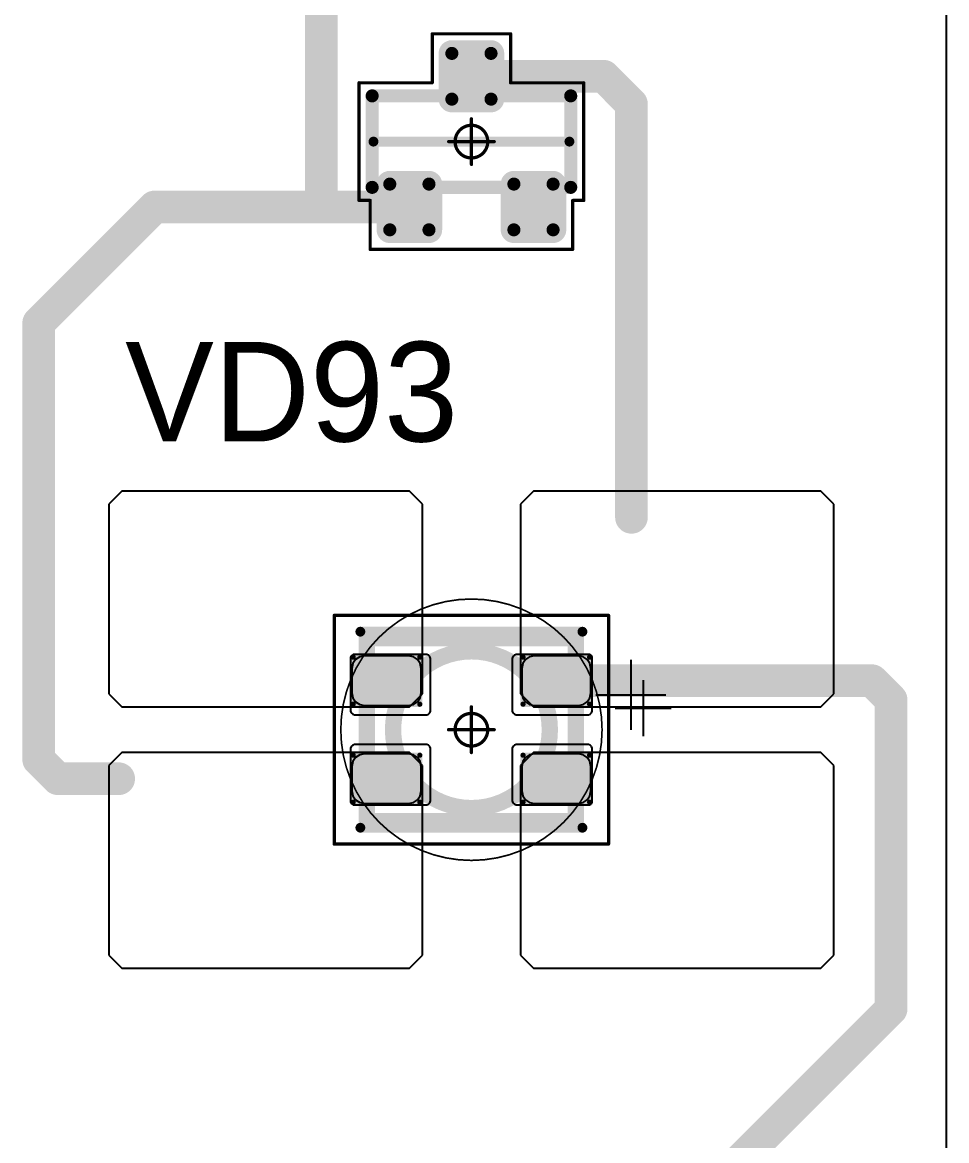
# Model space of a CAD drawing. Header units: millimetres. Extents: x 0 to 400, y 0 to 511.
# Drawn here: x 213.12 to 227.27, y 335.21 to 352.33 of the extents above; entities that cross this region are included whole.
import ezdxf

# ---------------------------------------------------------------- set-up
doc = ezdxf.new("R2010")
doc.units = ezdxf.units.MM
for name, color, linetype in [('Mechanical13', 56, 'Continuous'), ('Mechanical15', 56, 'Continuous'), ('Mechanical2', 216, 'Continuous'), ('TopLayer', 1, 'Continuous'), ('TopOverlay', 2, 'Continuous'), ('TopPaste', 8, 'Continuous'), ('TopSolder', 216, 'Continuous')]:
    doc.layers.add(name, color=color, linetype=linetype)

# ---------------------------------------------------------------- blocks, each defined once
blk = doc.blocks.new('SOT23_504')
at = {"layer": 'Mechanical13', "const_width": 0.2}
for points in [[(-0.7, 1.52), (0.7, 1.52)], [(-0.7, 1.52), (-0.7, -1.52)], [(0.7, 1.52), (0.7, -1.52)], [(-0.7, -1.52), (0.7, -1.52)]]:
    blk.add_lwpolyline(points, dxfattribs=at)
at = {"layer": 'Mechanical13', "const_width": 0.1}
for points in [[(-0.75, 1.52, 1), (-0.65, 1.52, 1)], [(-0.75, 1.52, 1), (-0.65, 1.52, 1)], [(0.65, 1.52, 1), (0.75, 1.52, 1)], [(0.65, 1.52, 1), (0.75, 1.52, 1)], [(-0.75, -1.52, 1), (-0.65, -1.52, 1)], [(-0.75, -1.52, 1), (-0.65, -1.52, 1)], [(0.65, -1.52, 1), (0.75, -1.52, 1)], [(0.65, -1.52, 1), (0.75, -1.52, 1)]]:
    blk.add_lwpolyline(points, format="xyb", close=True, dxfattribs=at)
at = {"layer": 'Mechanical15', "const_width": 0.05}
for points in [[(-0.9, 1.72), (-0.9, 1.55)], [(-0.9, 1.72), (0.9, 1.72)], [(0.9, 1.72), (0.9, 0.6)], [(-1.65, 1.55), (-1.65, -1.55)], [(-1.65, 1.55), (-0.9, 1.55)], [(0.9, 0.6), (1.65, 0.6)], [(1.65, 0.6), (1.65, -0.6)], [(0, 0.35), (0, -0.35)], [(-0.35, 0), (0.35, 0)], [(0.9, -0.6), (1.65, -0.6)], [(0.9, -0.6), (0.9, -1.72)], [(-1.65, -1.55), (-0.9, -1.55)], [(-0.9, -1.55), (-0.9, -1.72)], [(-0.9, -1.72), (0.9, -1.72)]]:
    blk.add_lwpolyline(points, dxfattribs=at)
at = {"layer": 'Mechanical15'}
for points, const_width in [([(-0.913, 1.72, 1), (-0.888, 1.72, 1)], 0.025), ([(-0.913, 1.72, 1), (-0.888, 1.72, 1)], 0.025), ([(0.888, 1.72, 1), (0.913, 1.72, 1)], 0.025), ([(0.888, 1.72, 1), (0.913, 1.72, 1)], 0.025), ([(-1.662, 1.55, 1), (-1.637, 1.55, 1)], 0.025), ([(-1.662, 1.55, 1), (-1.637, 1.55, 1)], 0.025), ([(-0.913, 1.55, 1), (-0.888, 1.55, 1)], 0.025), ([(-0.913, 1.55, 1), (-0.888, 1.55, 1)], 0.025), ([(0.888, 0.6, 1), (0.913, 0.6, 1)], 0.025), ([(0.888, 0.6, 1), (0.913, 0.6, 1)], 0.025), ([(1.637, 0.6, 1), (1.662, 0.6, 1)], 0.025), ([(1.637, 0.6, 1), (1.662, 0.6, 1)], 0.025), ([(-0.012, 0.35, 1), (0.012, 0.35, 1)], 0.025), ([(0.25, 0, 1), (-0.25, 0, 1)], 0.05), ([(-0.362, 0, 1), (-0.337, 0, 1)], 0.025), ([(-0.262, 0, 1), (-0.238, 0, 1)], 0.025), ([(0.238, 0, 1), (0.262, 0, 1)], 0.025), ([(0.337, 0, 1), (0.362, 0, 1)], 0.025), ([(-0.012, -0.35, 1), (0.012, -0.35, 1)], 0.025), ([(0.888, -0.6, 1), (0.913, -0.6, 1)], 0.025), ([(0.888, -0.6, 1), (0.913, -0.6, 1)], 0.025), ([(1.637, -0.6, 1), (1.662, -0.6, 1)], 0.025), ([(1.637, -0.6, 1), (1.662, -0.6, 1)], 0.025), ([(-1.662, -1.55, 1), (-1.637, -1.55, 1)], 0.025), ([(-1.662, -1.55, 1), (-1.637, -1.55, 1)], 0.025), ([(-0.913, -1.55, 1), (-0.888, -1.55, 1)], 0.025), ([(-0.913, -1.55, 1), (-0.888, -1.55, 1)], 0.025), ([(-0.913, -1.72, 1), (-0.888, -1.72, 1)], 0.025), ([(-0.913, -1.72, 1), (-0.888, -1.72, 1)], 0.025), ([(0.888, -1.72, 1), (0.913, -1.72, 1)], 0.025), ([(0.888, -1.72, 1), (0.913, -1.72, 1)], 0.025)]:
    blk.add_lwpolyline(points, format="xyb", close=True, dxfattribs=dict(at, const_width=const_width))
at = {"layer": 'TopLayer', "const_width": 0.1}
for points in [[(-1.4, 1.25, 1), (-1.3, 1.25, 1)], [(-0.7, 1.25, 1), (-0.6, 1.25, 1)], [(-1.4, 0.65, 1), (-1.3, 0.65, 1)], [(-0.7, 0.65, 1), (-0.6, 0.65, 1)], [(0.6, 0.3, 1), (0.7, 0.3, 1)], [(1.3, 0.3, 1), (1.4, 0.3, 1)], [(0.6, -0.3, 1), (0.7, -0.3, 1)], [(1.3, -0.3, 1), (1.4, -0.3, 1)], [(-1.4, -0.65, 1), (-1.3, -0.65, 1)], [(-0.7, -0.65, 1), (-0.6, -0.65, 1)], [(-1.4, -1.25, 1), (-1.3, -1.25, 1)], [(-0.7, -1.25, 1), (-0.6, -1.25, 1)]]:
    blk.add_lwpolyline(points, format="xyb", close=True, dxfattribs=at)
at = {"layer": 'TopLayer'}
for points in [[(-1.45, 1.25), (-1.45, 0.65), (-0.55, 1.25), (-0.55, 0.65)], [(-1.35, 1.35), (-1.35, 0.55), (-0.65, 1.35), (-0.65, 0.55)], [(0.65, 0.4), (0.65, -0.4), (1.35, 0.4), (1.35, -0.4)], [(0.55, 0.3), (0.55, -0.3), (1.45, 0.3), (1.45, -0.3)], [(-1.45, -0.65), (-1.45, -1.25), (-0.55, -0.65), (-0.55, -1.25)], [(-1.35, -0.55), (-1.35, -1.35), (-0.65, -0.55), (-0.65, -1.35)]]:
    blk.add_solid(points, dxfattribs=at)
at = {"layer": 'TopOverlay', "const_width": 0.15}
blk.add_lwpolyline([(0, 1.5), (0, -1.5)], dxfattribs=at)
at = {"layer": 'TopOverlay', "const_width": 0.075}
for points in [[(-0.038, 1.5, 1), (0.038, 1.5, 1)], [(-0.038, -1.5, 1), (0.038, -1.5, 1)]]:
    blk.add_lwpolyline(points, format="xyb", close=True, dxfattribs=at)
at = {"layer": 'TopPaste', "const_width": 0.075}
for points in [[(-1.387, 1.25, 1), (-1.313, 1.25, 1)], [(-0.687, 1.25, 1), (-0.613, 1.25, 1)], [(-1.387, 0.65, 1), (-1.313, 0.65, 1)], [(-0.687, 0.65, 1), (-0.613, 0.65, 1)], [(0.613, 0.3, 1), (0.687, 0.3, 1)], [(1.313, 0.3, 1), (1.387, 0.3, 1)], [(0.613, -0.3, 1), (0.687, -0.3, 1)], [(1.313, -0.3, 1), (1.387, -0.3, 1)], [(-1.387, -0.65, 1), (-1.313, -0.65, 1)], [(-0.687, -0.65, 1), (-0.613, -0.65, 1)], [(-1.387, -1.25, 1), (-1.313, -1.25, 1)], [(-0.687, -1.25, 1), (-0.613, -1.25, 1)]]:
    blk.add_lwpolyline(points, format="xyb", close=True, dxfattribs=at)
at = {"layer": 'TopPaste'}
for points in [[(-1.425, 1.25), (-1.425, 0.65), (-0.575, 1.25), (-0.575, 0.65)], [(-1.35, 1.325), (-1.35, 0.575), (-0.65, 1.325), (-0.65, 0.575)], [(0.65, 0.375), (0.65, -0.375), (1.35, 0.375), (1.35, -0.375)], [(0.575, 0.3), (0.575, -0.3), (1.425, 0.3), (1.425, -0.3)], [(-1.425, -0.65), (-1.425, -1.25), (-0.575, -0.65), (-0.575, -1.25)], [(-1.35, -0.575), (-1.35, -1.325), (-0.65, -0.575), (-0.65, -1.325)]]:
    blk.add_solid(points, dxfattribs=at)
at = {"layer": 'TopSolder', "const_width": 0.202}
for points in [[(-1.451, 1.25, 1), (-1.249, 1.25, 1)], [(-0.751, 1.25, 1), (-0.549, 1.25, 1)], [(-1.451, 0.65, 1), (-1.249, 0.65, 1)], [(-0.751, 0.65, 1), (-0.549, 0.65, 1)], [(0.549, 0.3, 1), (0.751, 0.3, 1)], [(1.249, 0.3, 1), (1.451, 0.3, 1)], [(0.549, -0.3, 1), (0.751, -0.3, 1)], [(1.249, -0.3, 1), (1.451, -0.3, 1)], [(-1.451, -0.65, 1), (-1.249, -0.65, 1)], [(-0.751, -0.65, 1), (-0.549, -0.65, 1)], [(-1.451, -1.25, 1), (-1.249, -1.25, 1)], [(-0.751, -1.25, 1), (-0.549, -1.25, 1)]]:
    blk.add_lwpolyline(points, format="xyb", close=True, dxfattribs=at)
at = {"layer": 'TopSolder'}
for points in [[(-1.35, 1.452), (-1.35, 0.448), (-0.65, 1.452), (-0.65, 0.448)], [(-1.552, 1.25), (-1.552, 0.65), (-0.448, 1.25), (-0.448, 0.65)], [(0.65, 0.502), (0.65, -0.502), (1.35, 0.502), (1.35, -0.502)], [(0.448, 0.3), (0.448, -0.3), (1.552, 0.3), (1.552, -0.3)], [(-1.35, -0.448), (-1.35, -1.452), (-0.65, -0.448), (-0.65, -1.452)], [(-1.552, -0.65), (-1.552, -1.25), (-0.448, -0.65), (-0.448, -1.25)]]:
    blk.add_solid(points, dxfattribs=at)
blk = doc.blocks.new('E65F_708')
at = {"layer": 'Mechanical13'}
for p, q in [((2.441, 1.071), (2.441, 0)), ((1.905, 0.536), (2.976, 0.536))]:
    blk.add_line(p, q, dxfattribs=at)
at = {"layer": 'Mechanical13', "const_width": 0.25}
for points in [[(-1.6, -1.4), (-1.6, 1.4)], [(-1.6, 1.4), (1.6, 1.4)], [(1.6, -1.4), (1.6, 1.4)], [(-1.6, -1.4), (1.6, -1.4)]]:
    blk.add_lwpolyline(points, dxfattribs=at)
at = {"layer": 'Mechanical13'}
for points, const_width in [([(-1.663, 1.4, 1), (-1.538, 1.4, 1)], 0.125), ([(-1.663, 1.4, 1), (-1.538, 1.4, 1)], 0.125), ([(1.537, 1.4, 1), (1.662, 1.4, 1)], 0.125), ([(1.537, 1.4, 1), (1.662, 1.4, 1)], 0.125), ([(1.2, 0, 1), (-1.2, 0, 1)], 0.25), ([(-1.263, 0, 1), (-1.138, 0, 1)], 0.125), ([(1.137, 0, 1), (1.262, 0, 1)], 0.125), ([(-1.663, -1.4, 1), (-1.538, -1.4, 1)], 0.125), ([(-1.663, -1.4, 1), (-1.538, -1.4, 1)], 0.125), ([(1.537, -1.4, 1), (1.662, -1.4, 1)], 0.125), ([(1.537, -1.4, 1), (1.662, -1.4, 1)], 0.125)]:
    blk.add_lwpolyline(points, format="xyb", close=True, dxfattribs=dict(at, const_width=const_width))
at = {"layer": 'Mechanical15', "const_width": 0.05}
for points in [[(-2.1, 1.75), (2.1, 1.75)], [(-2.1, -1.75), (-2.1, 1.75)], [(2.1, -1.75), (2.1, 1.75)], [(0, -0.35), (0, 0.35)], [(0, -0.35), (0, 0.35)], [(-0.35, 0), (0.35, 0)], [(-0.35, 0), (0.35, 0)], [(-2.1, -1.75), (2.1, -1.75)]]:
    blk.add_lwpolyline(points, dxfattribs=at)
at = {"layer": 'Mechanical15'}
for points, const_width in [([(-2.113, 1.75, 1), (-2.088, 1.75, 1)], 0.025), ([(-2.113, 1.75, 1), (-2.088, 1.75, 1)], 0.025), ([(2.087, 1.75, 1), (2.112, 1.75, 1)], 0.025), ([(2.087, 1.75, 1), (2.112, 1.75, 1)], 0.025), ([(-0.013, 0.35, 1), (0.012, 0.35, 1)], 0.025), ([(-0.013, 0.35, 1), (0.012, 0.35, 1)], 0.025), ([(0.25, 0, 1), (-0.25, 0, 1)], 0.05), ([(0.25, 0, 1), (-0.25, 0, 1)], 0.05), ([(-0.363, 0, 1), (-0.338, 0, 1)], 0.025), ([(-0.363, 0, 1), (-0.338, 0, 1)], 0.025), ([(-0.263, 0, 1), (-0.238, 0, 1)], 0.025), ([(-0.263, 0, 1), (-0.238, 0, 1)], 0.025), ([(0.237, 0, 1), (0.262, 0, 1)], 0.025), ([(0.237, 0, 1), (0.262, 0, 1)], 0.025), ([(0.337, 0, 1), (0.362, 0, 1)], 0.025), ([(0.337, 0, 1), (0.362, 0, 1)], 0.025), ([(-0.013, -0.35, 1), (0.012, -0.35, 1)], 0.025), ([(-0.013, -0.35, 1), (0.012, -0.35, 1)], 0.025), ([(-2.113, -1.75, 1), (-2.088, -1.75, 1)], 0.025), ([(-2.113, -1.75, 1), (-2.088, -1.75, 1)], 0.025), ([(2.087, -1.75, 1), (2.112, -1.75, 1)], 0.025), ([(2.087, -1.75, 1), (2.112, -1.75, 1)], 0.025)]:
    blk.add_lwpolyline(points, format="xyb", close=True, dxfattribs=dict(at, const_width=const_width))
at = {"layer": 'TopLayer'}
for p, q in [((-5.35, 3.65), (-5.55, 3.45)), ((-0.95, 3.65), (-5.35, 3.65)), ((-5.35, 3.65), (-5.35, 3.65)), ((-0.75, 3.45), (-0.95, 3.65)), ((0.95, 3.65), (0.75, 3.45)), ((5.35, 3.65), (0.95, 3.65)), ((0.95, 3.65), (0.95, 3.65)), ((5.55, 3.45), (5.35, 3.65)), ((-5.55, 3.45), (-5.55, 3.45)), ((-5.55, 3.45), (-5.55, 0.55)), ((-0.75, 0.55), (-0.75, 3.45)), ((0.75, 3.45), (0.75, 3.45)), ((0.75, 3.45), (0.75, 0.55)), ((5.55, 0.55), (5.55, 3.45)), ((-5.55, 0.55), (-5.35, 0.35)), ((-0.95, 0.35), (-0.75, 0.55)), ((0.75, 0.55), (0.95, 0.35)), ((5.35, 0.35), (5.55, 0.55)), ((-5.35, 0.35), (-0.95, 0.35)), ((0.95, 0.35), (5.35, 0.35)), ((-5.35, -0.35), (-5.55, -0.55)), ((-0.95, -0.35), (-5.35, -0.35)), ((-5.35, -0.35), (-5.35, -0.35)), ((-0.75, -0.55), (-0.95, -0.35)), ((0.95, -0.35), (0.75, -0.55)), ((5.35, -0.35), (0.95, -0.35)), ((0.95, -0.35), (0.95, -0.35)), ((5.55, -0.55), (5.35, -0.35)), ((-5.55, -0.55), (-5.55, -0.55)), ((-5.55, -0.55), (-5.55, -3.45)), ((-0.75, -3.45), (-0.75, -0.55)), ((0.75, -0.55), (0.75, -0.55)), ((0.75, -0.55), (0.75, -3.45)), ((5.55, -3.45), (5.55, -0.55)), ((-5.55, -3.45), (-5.35, -3.65)), ((-0.95, -3.65), (-0.75, -3.45)), ((0.75, -3.45), (0.95, -3.65)), ((5.35, -3.65), (5.55, -3.45)), ((-5.35, -3.65), (-0.95, -3.65)), ((0.95, -3.65), (5.35, -3.65))]:
    blk.add_line(p, q, dxfattribs=at)
at = {"layer": 'TopLayer', "const_width": 0.04}
for points in [[(-1.83, 1.11, 1), (-1.79, 1.11, 1)], [(-0.81, 1.11, 1), (-0.77, 1.11, 1)], [(0.77, 1.11, 1), (0.81, 1.11, 1)], [(1.79, 1.11, 1), (1.83, 1.11, 1)], [(-1.83, 0.39, 1), (-1.79, 0.39, 1)], [(-0.81, 0.39, 1), (-0.77, 0.39, 1)], [(0.77, 0.39, 1), (0.81, 0.39, 1)], [(1.79, 0.39, 1), (1.83, 0.39, 1)], [(-1.83, -0.39, 1), (-1.79, -0.39, 1)], [(-0.81, -0.39, 1), (-0.77, -0.39, 1)], [(0.77, -0.39, 1), (0.81, -0.39, 1)], [(1.79, -0.39, 1), (1.83, -0.39, 1)], [(-1.83, -1.11, 1), (-1.79, -1.11, 1)], [(-0.81, -1.11, 1), (-0.77, -1.11, 1)], [(0.77, -1.11, 1), (0.81, -1.11, 1)], [(1.79, -1.11, 1), (1.83, -1.11, 1)]]:
    blk.add_lwpolyline(points, format="xyb", close=True, dxfattribs=at)
at = {"layer": 'TopLayer'}
for points in [[(-1.85, 1.11), (-1.85, 0.39), (-0.75, 1.11), (-0.75, 0.39)], [(-1.81, 1.15), (-1.81, 0.35), (-0.79, 1.15), (-0.79, 0.35)], [(0.75, 1.11), (0.75, 0.39), (1.85, 1.11), (1.85, 0.39)], [(0.79, 1.15), (0.79, 0.35), (1.81, 1.15), (1.81, 0.35)], [(-1.85, -0.39), (-1.85, -1.11), (-0.75, -0.39), (-0.75, -1.11)], [(-1.81, -0.35), (-1.81, -1.15), (-0.79, -0.35), (-0.79, -1.15)], [(0.75, -0.39), (0.75, -1.11), (1.85, -0.39), (1.85, -1.11)], [(0.79, -0.35), (0.79, -1.15), (1.81, -0.35), (1.81, -1.15)]]:
    blk.add_solid(points, dxfattribs=at)
at = {"layer": 'TopOverlay'}
for p, q in [((2.628, 0.757), (2.628, -0.1)), ((2.2, 0.328), (3.057, 0.328))]:
    blk.add_line(p, q, dxfattribs=at)
at = {"layer": 'TopOverlay', "const_width": 0.15}
for points in [[(-1.7, 1.5), (1.7, 1.5)], [(-1.7, -1.5), (1.7, -1.5)]]:
    blk.add_lwpolyline(points, dxfattribs=at)
at = {"layer": 'TopOverlay', "const_width": 0.075}
for points in [[(-1.738, 1.5, 1), (-1.663, 1.5, 1)], [(1.662, 1.5, 1), (1.737, 1.5, 1)], [(-1.738, -1.5, 1), (-1.663, -1.5, 1)], [(1.662, -1.5, 1), (1.737, -1.5, 1)]]:
    blk.add_lwpolyline(points, format="xyb", close=True, dxfattribs=at)
at = {"layer": 'TopPaste'}
for p, q in [((-1.773, 1.073), (-1.814, 1.011)), ((-1.711, 1.114), (-1.773, 1.073)), ((-1.638, 1.129), (-1.711, 1.114)), ((-0.963, 1.129), (-1.638, 1.129)), ((-0.889, 1.114), (-0.963, 1.129)), ((-0.827, 1.073), (-0.889, 1.114)), ((-0.786, 1.011), (-0.827, 1.073)), ((0.827, 1.073), (0.786, 1.011)), ((0.889, 1.114), (0.827, 1.073)), ((0.962, 1.129), (0.889, 1.114)), ((1.637, 1.129), (0.962, 1.129)), ((1.711, 1.114), (1.637, 1.129)), ((1.773, 1.073), (1.711, 1.114)), ((1.814, 1.011), (1.773, 1.073)), ((-1.814, 1.011), (-1.829, 0.938)), ((-1.829, 0.938), (-1.829, 0.563)), ((-0.771, 0.938), (-0.786, 1.011)), ((-0.771, 0.563), (-0.771, 0.938)), ((0.786, 1.011), (0.771, 0.938)), ((0.771, 0.938), (0.771, 0.563)), ((1.829, 0.938), (1.814, 1.011)), ((1.829, 0.563), (1.829, 0.938)), ((-1.829, 0.563), (-1.814, 0.489)), ((-0.786, 0.489), (-0.771, 0.563)), ((0.771, 0.563), (0.786, 0.489)), ((1.814, 0.489), (1.829, 0.563)), ((-1.814, 0.489), (-1.773, 0.427)), ((-1.773, 0.427), (-1.711, 0.386)), ((-1.711, 0.386), (-1.638, 0.371)), ((-1.638, 0.371), (-0.963, 0.371)), ((-0.963, 0.371), (-0.889, 0.386)), ((-0.889, 0.386), (-0.827, 0.427)), ((-0.827, 0.427), (-0.786, 0.489)), ((0.786, 0.489), (0.827, 0.427)), ((0.827, 0.427), (0.889, 0.386)), ((0.889, 0.386), (0.962, 0.371)), ((0.962, 0.371), (1.637, 0.371)), ((1.637, 0.371), (1.711, 0.386)), ((1.711, 0.386), (1.773, 0.427)), ((1.773, 0.427), (1.814, 0.489)), ((-1.814, -0.489), (-1.829, -0.563)), ((-1.773, -0.427), (-1.814, -0.489)), ((-1.711, -0.386), (-1.773, -0.427)), ((-1.638, -0.371), (-1.711, -0.386)), ((-0.963, -0.371), (-1.638, -0.371)), ((-0.889, -0.386), (-0.963, -0.371)), ((-0.827, -0.427), (-0.889, -0.386)), ((-0.786, -0.489), (-0.827, -0.427)), ((-0.771, -0.563), (-0.786, -0.489)), ((0.786, -0.489), (0.771, -0.563)), ((0.827, -0.427), (0.786, -0.489)), ((0.889, -0.386), (0.827, -0.427)), ((0.962, -0.371), (0.889, -0.386)), ((1.637, -0.371), (0.962, -0.371)), ((1.711, -0.386), (1.637, -0.371)), ((1.773, -0.427), (1.711, -0.386)), ((1.814, -0.489), (1.773, -0.427)), ((1.829, -0.563), (1.814, -0.489)), ((-1.829, -0.563), (-1.829, -0.938)), ((-0.771, -0.938), (-0.771, -0.563)), ((0.771, -0.563), (0.771, -0.938)), ((1.829, -0.938), (1.829, -0.563)), ((-1.829, -0.938), (-1.814, -1.011)), ((-1.814, -1.011), (-1.773, -1.073)), ((-0.827, -1.073), (-0.786, -1.011)), ((-0.786, -1.011), (-0.771, -0.938)), ((0.771, -0.938), (0.786, -1.011)), ((0.786, -1.011), (0.827, -1.073)), ((1.773, -1.073), (1.814, -1.011)), ((1.814, -1.011), (1.829, -0.938)), ((-1.773, -1.073), (-1.711, -1.114)), ((-1.711, -1.114), (-1.638, -1.129)), ((-1.638, -1.129), (-0.963, -1.129)), ((-0.963, -1.129), (-0.889, -1.114)), ((-0.889, -1.114), (-0.827, -1.073)), ((0.827, -1.073), (0.889, -1.114)), ((0.889, -1.114), (0.962, -1.129)), ((0.962, -1.129), (1.637, -1.129)), ((1.637, -1.129), (1.711, -1.114)), ((1.711, -1.114), (1.773, -1.073))]:
    blk.add_line(p, q, dxfattribs=at)
at = {"layer": 'TopSolder'}
for p, q in [((-1.842, 1.129), (-1.85, 1.111)), ((-1.85, 1.111), (-1.85, 1.101)), ((-1.85, 1.101), (-1.85, 1.101)), ((-1.85, 1.101), (-1.85, 0.301)), ((-1.828, 1.143), (-1.842, 1.129)), ((-1.81, 1.151), (-1.828, 1.143)), ((-1.8, 1.151), (-1.81, 1.151)), ((-0.7, 1.151), (-1.8, 1.151)), ((-0.685, 1.151), (-0.7, 1.151)), ((-0.7, 1.151), (-0.7, 1.151)), ((-0.658, 1.139), (-0.685, 1.151)), ((-0.636, 1.118), (-0.658, 1.139)), ((-0.625, 1.09), (-0.636, 1.118)), ((-0.625, 1.076), (-0.625, 1.09)), ((-0.625, 0.301), (-0.625, 1.076)), ((0.636, 1.118), (0.625, 1.09)), ((0.625, 1.09), (0.625, 1.076)), ((0.625, 1.076), (0.625, 1.076)), ((0.625, 1.076), (0.625, 0.301)), ((0.657, 1.139), (0.636, 1.118)), ((0.685, 1.151), (0.657, 1.139)), ((0.7, 1.151), (0.685, 1.151)), ((1.8, 1.151), (0.7, 1.151)), ((1.81, 1.151), (1.8, 1.151)), ((1.8, 1.151), (1.8, 1.151)), ((1.828, 1.143), (1.81, 1.151)), ((1.842, 1.129), (1.828, 1.143)), ((1.85, 1.111), (1.842, 1.129)), ((1.85, 1.101), (1.85, 1.111)), ((1.85, 0.301), (1.85, 1.101)), ((-1.85, 0.301), (-1.85, 0.286)), ((-1.85, 0.286), (-1.839, 0.258)), ((-1.839, 0.258), (-1.818, 0.237)), ((-1.818, 0.237), (-1.79, 0.226)), ((-1.79, 0.226), (-1.775, 0.226)), ((-1.775, 0.226), (-1.775, 0.226)), ((-1.775, 0.226), (-0.7, 0.226)), ((-0.7, 0.226), (-0.685, 0.226)), ((-0.685, 0.226), (-0.658, 0.237)), ((-0.658, 0.237), (-0.636, 0.258)), ((-0.636, 0.258), (-0.625, 0.286)), ((-0.625, 0.286), (-0.625, 0.301)), ((-0.625, 0.301), (-0.625, 0.301)), ((0.625, 0.301), (0.625, 0.286)), ((0.625, 0.286), (0.636, 0.258)), ((0.636, 0.258), (0.657, 0.237)), ((0.657, 0.237), (0.685, 0.226)), ((0.685, 0.226), (0.7, 0.226)), ((0.7, 0.226), (0.7, 0.226)), ((0.7, 0.226), (1.775, 0.226)), ((1.775, 0.226), (1.79, 0.226)), ((1.79, 0.226), (1.817, 0.237)), ((1.817, 0.237), (1.839, 0.258)), ((1.839, 0.258), (1.85, 0.286)), ((1.85, 0.286), (1.85, 0.301)), ((1.85, 0.301), (1.85, 0.301)), ((-1.839, -0.257), (-1.85, -0.285)), ((-1.85, -0.285), (-1.85, -0.299)), ((-1.85, -0.299), (-1.85, -0.299)), ((-1.85, -0.299), (-1.85, -1.099)), ((-1.818, -0.236), (-1.839, -0.257)), ((-1.79, -0.224), (-1.818, -0.236)), ((-1.775, -0.224), (-1.79, -0.224)), ((-0.7, -0.224), (-1.775, -0.224)), ((-0.685, -0.224), (-0.7, -0.224)), ((-0.7, -0.224), (-0.7, -0.224)), ((-0.658, -0.236), (-0.685, -0.224)), ((-0.636, -0.257), (-0.658, -0.236)), ((-0.625, -0.285), (-0.636, -0.257)), ((-0.625, -0.299), (-0.625, -0.285)), ((-0.625, -1.074), (-0.625, -0.299)), ((0.636, -0.257), (0.625, -0.285)), ((0.625, -0.285), (0.625, -0.299)), ((0.625, -0.299), (0.625, -0.299)), ((0.625, -0.299), (0.625, -1.074)), ((0.657, -0.236), (0.636, -0.257)), ((0.685, -0.224), (0.657, -0.236)), ((0.7, -0.224), (0.685, -0.224)), ((1.775, -0.224), (0.7, -0.224)), ((1.79, -0.224), (1.775, -0.224)), ((1.775, -0.224), (1.775, -0.224)), ((1.817, -0.236), (1.79, -0.224)), ((1.839, -0.257), (1.817, -0.236)), ((1.85, -0.285), (1.839, -0.257)), ((1.85, -0.299), (1.85, -0.285)), ((1.85, -1.099), (1.85, -0.299)), ((-1.85, -1.099), (-1.85, -1.109)), ((-1.85, -1.109), (-1.842, -1.128)), ((-1.842, -1.128), (-1.828, -1.142)), ((-1.828, -1.142), (-1.81, -1.149)), ((-1.81, -1.149), (-1.8, -1.149)), ((-1.8, -1.149), (-0.7, -1.149)), ((-1.8, -1.149), (-1.8, -1.149)), ((-0.7, -1.149), (-0.685, -1.149)), ((-0.685, -1.149), (-0.658, -1.138)), ((-0.658, -1.138), (-0.636, -1.117)), ((-0.636, -1.117), (-0.625, -1.089)), ((-0.625, -1.089), (-0.625, -1.074)), ((-0.625, -1.074), (-0.625, -1.074)), ((0.625, -1.074), (0.625, -1.089)), ((0.625, -1.089), (0.636, -1.117)), ((0.636, -1.117), (0.657, -1.138)), ((0.657, -1.138), (0.685, -1.149)), ((0.685, -1.149), (0.7, -1.149)), ((0.7, -1.149), (1.8, -1.149)), ((0.7, -1.149), (0.7, -1.149)), ((1.8, -1.149), (1.81, -1.149)), ((1.81, -1.149), (1.828, -1.142)), ((1.828, -1.142), (1.842, -1.128)), ((1.842, -1.128), (1.85, -1.109)), ((1.85, -1.109), (1.85, -1.099)), ((1.85, -1.099), (1.85, -1.099))]:
    blk.add_line(p, q, dxfattribs=at)

msp = doc.modelspace()

# ---------------------------------------------------------------- linework, layer by layer
at = {"layer": 'Mechanical2'}
for points, const_width in [([(222, 341.5, 1), (218, 341.5, 1)], 0.0254), ([(220, 343.5, 1), (220, 343.5, 1)], 0.0005), ([(217.994, 341.5, 1), (218.006, 341.5, 1)], 0.0127), ([(218, 341.5, 1), (218, 341.5, 1)], 0.0005), ([(221.994, 341.5, 1), (222.006, 341.5, 1)], 0.0127), ([(222, 341.5, 1), (222, 341.5, 1)], 0.0005), ([(220, 339.5, 1), (220, 339.5, 1)], 0.0005)]:
    msp.add_lwpolyline(points, format="xyb", close=True, dxfattribs=dict(at, const_width=const_width))
at = {"layer": 'Mechanical2', "const_width": 0.001}
for points in [[(220, 339.5), (220, 343.5)], [(218, 341.5), (222, 341.5)]]:
    msp.add_lwpolyline(points, dxfattribs=at)
at = {"layer": 'TopLayer'}
msp.add_line((227.275, 180.7), (227.275, 414), dxfattribs=at)
at = {"layer": 'TopLayer', "const_width": 0.5}
for points in [[(217.7, 349.5), (217.7, 352.725)], [(220, 351.5), (222.025, 351.5)], [(222.025, 351.5), (222.45, 351.075)], [(222.45, 344.75), (222.45, 351.075)], [(213.375, 347.725), (215.15, 349.5)], [(215.15, 349.5), (219.05, 349.5)], [(213.375, 342.15), (213.375, 347.725)], [(221.3, 342.25), (226.132, 342.25)], [(226.132, 342.25), (226.425, 341.957)], [(213.375, 341.043), (213.375, 342.15)], [(226.425, 337.225), (226.425, 341.957)], [(213.375, 341.043), (213.668, 340.75)], [(213.668, 340.75), (214.6, 340.75)], [(223.8, 334.6), (226.425, 337.225)]]:
    msp.add_lwpolyline(points, dxfattribs=at)
at = {"layer": 'TopLayer', "const_width": 0.25}
for points in [[(219.875, 351.5, 1), (220.125, 351.5, 1)], [(221.9, 351.5, 1), (222.15, 351.5, 1)], [(221.9, 351.5, 1), (222.15, 351.5, 1)], [(222.325, 351.075, 1), (222.575, 351.075, 1)], [(222.325, 351.075, 1), (222.575, 351.075, 1)], [(215.025, 349.5, 1), (215.275, 349.5, 1)], [(215.025, 349.5, 1), (215.275, 349.5, 1)], [(217.575, 349.5, 1), (217.825, 349.5, 1)], [(218.925, 349.5, 1), (219.175, 349.5, 1)], [(213.25, 347.725, 1), (213.5, 347.725, 1)], [(213.25, 347.725, 1), (213.5, 347.725, 1)], [(222.325, 344.75, 1), (222.575, 344.75, 1)], [(221.175, 342.25, 1), (221.425, 342.25, 1)], [(226.007, 342.25, 1), (226.257, 342.25, 1)], [(226.007, 342.25, 1), (226.257, 342.25, 1)], [(213.25, 342.15, 1), (213.5, 342.15, 1)], [(213.25, 342.15, 1), (213.5, 342.15, 1)], [(226.3, 341.957, 1), (226.55, 341.957, 1)], [(226.3, 341.957, 1), (226.55, 341.957, 1)], [(213.25, 341.043, 1), (213.5, 341.043, 1)], [(213.25, 341.043, 1), (213.5, 341.043, 1)], [(213.543, 340.75, 1), (213.793, 340.75, 1)], [(213.543, 340.75, 1), (213.793, 340.75, 1)], [(214.475, 340.75, 1), (214.725, 340.75, 1)], [(226.3, 337.225, 1), (226.55, 337.225, 1)], [(226.3, 337.225, 1), (226.55, 337.225, 1)]]:
    msp.add_lwpolyline(points, format="xyb", close=True, dxfattribs=at)

# ---------------------------------------------------------------- block references
for name, p, rotation in [('SOT23_504', (220, 350.5), 90), ('E65F_708', (220, 341.5), 360)]:
    msp.add_blockref(name, p, dxfattribs=dict(rotation=rotation))

# ---------------------------------------------------------------- texts
at = {"layer": 'TopOverlay'}
msp.add_text('VD93', height=1.524, dxfattribs=at).set_placement((214.698, 345.911))

doc.saveas('drawing.dxf')
